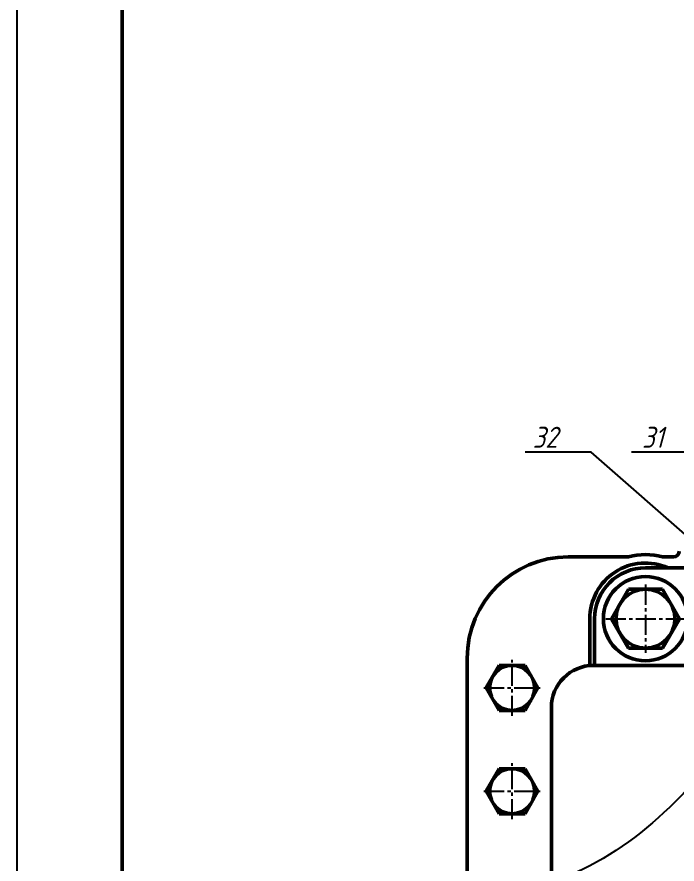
# Model space of a CAD drawing. Header units: millimetres. Extents: x 0 to 3756, y 0 to 2107.
# Drawn here: x 0 to 156.8, y 246.7 to 447.9 of the extents above; entities that cross this region are included whole.
import ezdxf
from ezdxf import colors
from ezdxf.entities.mleader import LeaderData, LeaderLine
from ezdxf.math import Vec2, Vec3

# ---------------------------------------------------------------- set-up
doc = ezdxf.new("R2010")
doc.units = ezdxf.units.MM
doc.header["$LTSCALE"] = 0.25
doc.linetypes.add('CENTER2', pattern=[28.575, 19.05, -3.175, 3.175, -3.175])
for name, color, linetype, lineweight in [('点划线', 7, 'CENTER2', 25), ('粗实线', 7, 'Continuous', 50), ('细实线', 7, 'Continuous', 25)]:
    doc.layers.add(name, color=color, linetype=linetype, lineweight=lineweight)
doc.styles.add('gbeitc', font='gbeitc.shx', dxfattribs={"height": 5, "bigfont": 'gbcbig.shx'})

# ---------------------------------------------------------------- blocks, each defined once
blk = doc.blocks.new('_DotSmall')
at = {"color": 0, "linetype": 'ByBlock', "const_width": 0.5}
blk.add_lwpolyline([(-0.0625, 0, 1), (0.0625, 0, 1)], format="xyb", close=True, dxfattribs=at)

msp = doc.modelspace()

# ---------------------------------------------------------------- linework, layer by layer
at = {"layer": '点划线'}
for p, q in [((149.2837, 313.0684), (149.2837, 296.9026)), ((139.8675, 304.9855), (158.6999, 304.9855)), ((117.594, 281.8846), (117.594, 295.2179)), ((110.9273, 288.5513), (124.2607, 288.5513)), ((117.594, 257.3517), (117.594, 270.685)), ((110.9273, 264.0184), (124.2607, 264.0184))]:
    msp.add_line(p, q, dxfattribs=at)
at = {"layer": '粗实线'}
for p, q in [((25, 831), (25, 10)), ((145.2605, 319.6522), (130.9273, 319.6522)), ((155.9504, 319.6522), (153.3069, 319.6522)), ((149.2696, 317.066), (185.731, 316.9855)), ((141.2008, 304.9855), (145.2422, 311.9855)), ((145.2422, 311.9855), (153.3252, 311.9855)), ((153.3252, 311.9855), (157.3666, 304.9855)), ((136.0711, 304.9855), (136.0711, 293.8479)), ((137.2032, 304.9855), (137.2032, 293.8846)), ((145.2422, 297.9855), (141.2008, 304.9855)), ((157.3666, 304.9855), (153.3252, 297.9855)), ((153.3252, 297.9855), (145.2422, 297.9855)), ((106.9273, 183.3188), (106.9273, 295.6522)), ((111.4356, 288.5513), (114.5148, 293.8846)), ((114.5148, 293.8846), (120.6732, 293.8846)), ((120.6732, 293.8846), (123.7524, 288.5513)), ((179.3619, 293.8846), (136.9273, 293.8846)), ((114.5148, 283.2179), (111.4356, 288.5513)), ((123.7524, 288.5513), (120.6732, 283.2179)), ((126.9273, 242.3127), (126.9273, 283.8846)), ((120.6732, 283.2179), (114.5148, 283.2179)), ((111.4356, 264.0184), (114.5148, 269.3517)), ((114.5148, 269.3517), (120.6732, 269.3517)), ((120.6732, 269.3517), (123.7524, 264.0184)), ((114.5148, 258.685), (111.4356, 264.0184)), ((123.7524, 264.0184), (120.6732, 258.685)), ((120.6732, 258.685), (114.5148, 258.685))]:
    msp.add_line(p, q, dxfattribs=at)
for centre, radius in [((149.2837, 304.9855), 10), ((149.2837, 304.9855), 7), ((117.594, 288.5513), 5.3333), ((117.594, 264.0184), 5.3333)]:
    msp.add_circle(centre, radius, dxfattribs=at)
for centre, radius, start, end in [((149.2837, 304.9855), 15.2085, 74.660568, 105.339432), ((155.9504, 320.9855), 1.3333, 270, 0), ((130.9273, 295.6522), 24, 90, 180), ((149.2837, 304.9855), 13.2126, 66.108515, 180), ((149.2837, 304.9855), 12.0805, 89.932898, 180), ((136.9273, 283.8846), 10, 90, 180)]:
    msp.add_arc(centre, radius, start, end, dxfattribs=at)
at = {"layer": '细实线'}
msp.add_line((0, 841), (0, 0), dxfattribs=at)
msp.add_open_spline([(186.7901, 328.9855), (186.322, 322.4072), (184.6155, 298.4266), (165.625, 268.2665), (136.5153, 243.9948), (116.7577, 239.0324), (106.9273, 235.8883)], degree=3, knots=[0, 0, 0, 0, 29.52229079, 107.62048335, 151.05599998, 197.44378272, 197.44378272, 197.44378272, 197.44378272], dxfattribs=at)

# ---------------------------------------------------------------- leaders
ml = msp.add_multileader_mtext('Standard')
ml.set_content('32', color=256, style='gbeitc')
ml.set_leader_properties()
ml.set_arrow_properties(name='DOTSMALL')
ml.build(insert=Vec2(0, 0))
ml.multileader.update_dxf_attribs({"text_left_attachment_type": 5, "text_right_attachment_type": 5, "dogleg_length": 6, "arrow_head_size": 2.5})
ctx = ml.context
ctx.base_point, ctx.char_height, ctx.arrow_head_size, ctx.plane_origin = Vec3(120.8568, 344.5537), 5, 2.5, Vec3(188.2553, 299.0648)
ctx.left_attachment, ctx.right_attachment, ctx.text_align_type = 5, 5, 2
notes = []
notes.append((ctx, [(0, (1, 1, 0), (136.3777, 344.5537), (-1, 0), 6, [(0, [(188.2553, 299.0648)], 0, [])])]))
ctx.mtext.insert, ctx.mtext.alignment, ctx.mtext.flow_direction = Vec3(128.3777, 350.5537), 3, 5
ml = msp.add_multileader_mtext('Standard')
ml.set_content('31', color=256, style='gbeitc')
ml.set_leader_properties()
ml.set_arrow_properties(name='DOTSMALL')
ml.build(insert=Vec2(0, 0))
ml.multileader.update_dxf_attribs({"text_left_attachment_type": 5, "text_right_attachment_type": 5, "dogleg_length": 6, "arrow_head_size": 2.5})
ctx = ml.context
ctx.base_point, ctx.char_height, ctx.arrow_head_size, ctx.plane_origin = Vec3(146.6823, 344.5537), 5, 2.5, Vec3(196.5525, 325.2755)
ctx.left_attachment, ctx.right_attachment, ctx.text_align_type = 5, 5, 2
notes.append((ctx, [(1, (1, 1, 0), (161.5781, 344.5537), (-1, 0), 6, [(0, [(196.5525, 325.2755)], 0, [])])]))
ctx.mtext.insert, ctx.mtext.alignment, ctx.mtext.flow_direction = Vec3(153.5781, 350.5537), 3, 5
for ctx, leaders in notes:
    for number, flags, end, landing, length, lines in leaders:
        leader = LeaderData()
        leader.index, (leader.has_last_leader_line, leader.has_dogleg_vector, leader.attachment_direction) = number, flags
        leader.last_leader_point, leader.dogleg_vector, leader.dogleg_length = Vec3(end), Vec3(landing), length
        for number, points, colour, breaks in lines:
            line = LeaderLine()
            line.index, line.vertices, line.color, line.breaks = number, Vec3.list(points), colors.encode_raw_color(colour), breaks
            leader.lines.append(line)
        ctx.leaders.append(leader)

doc.saveas('drawing.dxf')
